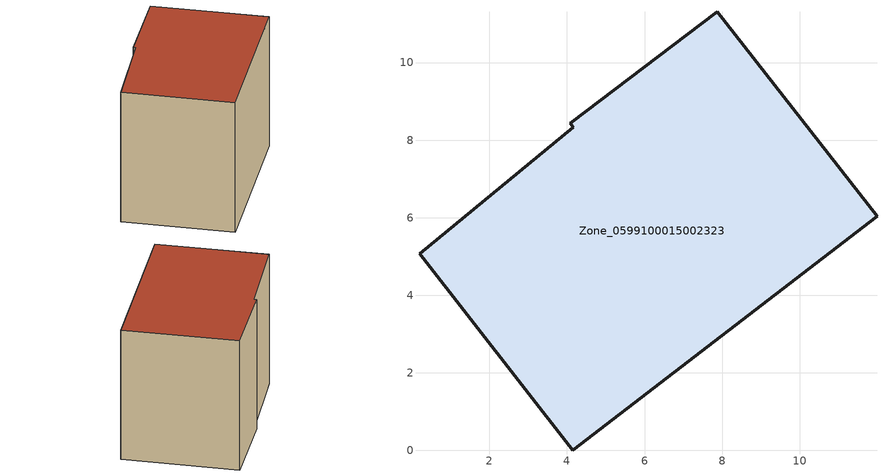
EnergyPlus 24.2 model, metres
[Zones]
Zone_0599100015002323
 floor ground (C_G): 4.17,8.34 4.09,8.43 7.88,11.31 11.99,6.04 4.15,0 0.2,5.07 z0.84
 wall outside (C_F): 4.15,0 11.99,6.04 7.88,11.31 4.09,8.43 4.17,8.34 0.2,5.07 4.15,0 z0.84:9.03
 roof outside (C_R): 4.17,8.34 0.2,5.07 4.15,0 11.99,6.04 7.88,11.31 4.09,8.43 z9.03
[BUILDING]
Pand.0599100015002323: North Axis=0; Terrain=City; Loads Convergence Tolerance Value=0.04; Temperature Convergence Tolerance Value=0.4; Solar Distribution=FullExterior; Maximum Number of Warmup Days=25; Minimum Number of Warmup Days=1
[Site:Location]
Rotterdam.The.Hague.AP_ZH_NLD Design_Conditions: Latitude=51.96; Longitude=4.45; Time Zone=1; Elevation=-4.5
[SITE:GROUNDTEMPERATURE:BUILDINGSURFACE]
18, 18, 18, 18, 18, 18, 18, 18, 18, 18, 18, 18
[MATERIAL] Thermal Absorptance=0.9; Solar Absorptance=0.7; Visible Absorptance=0.7
Name | Roughness | Thickness | Conductivity | Density | Specific Heat
G.TC.1965-1974 | MediumSmooth | 0.15 | 0.882353 | 540 | 1210
F.TC.1965-1974 | Rough | 0.3 | 0.697674 | 1920 | 840
R.TC.1965-1974 | MediumRough | 0.2 | 0.232558 | 1500 | 1000
[CONSTRUCTION]
C_G: G.TC.1965-1974
C_F: F.TC.1965-1974
C_R: R.TC.1965-1974
[ZONE]
Zone_0599100015002323: Type=1; Multiplier=1; Ceiling Height=Autocalculate; Volume=Autocalculate; Floor Area=autocalculate; Part of Total Floor Area=Yes
[ZONEINFILTRATION:DESIGNFLOWRATE]
Infil_Zone_0599100015002323: Zone or ZoneList or Space or SpaceList=Zone_0599100015002323; Schedule=AlwaysOn; Design Flow Rate Calculation Method=Flow/Area; Flow Rate per Floor Area=0.003; Constant Term Coefficient=1; Temperature Term Coefficient=0; Velocity Term Coefficient=0; Velocity Squared Term Coefficient=0
[HVACTEMPLATE:ZONE:IDEALLOADSAIRSYSTEM]
Zone_0599100015002323: Maximum Heating Supply Air Temperature=50; Minimum Cooling Supply Air Temperature=13; Maximum Heating Supply Air Humidity Ratio=0.0156; Minimum Cooling Supply Air Humidity Ratio=0.0077; Heating Limit=NoLimit; Cooling Limit=NoLimit; Dehumidification Control Type=ConstantSensibleHeatRatio; Cooling Sensible Heat Ratio=0.7; Dehumidification Setpoint=60; Humidification Control Type=None; Humidification Setpoint=30; Outdoor Air Method=None; Outdoor Air Flow Rate per Person=0.00944; Outdoor Air Flow Rate per Zone Floor Area=0; Outdoor Air Flow Rate per Zone=0; Demand Controlled Ventilation Type=None; Outdoor Air Economizer Type=NoEconomizer; Heat Recovery Type=None; Sensible Heat Recovery Effectiveness=0.7; Latent Heat Recovery Effectiveness=0.65
[ZONECONTROL:THERMOSTAT]
ThermostatControl_Zone_0599100015002323: Zone or ZoneList=Zone_0599100015002323; Control Type Schedule=DualSetpointControlType; Control 1=Thermostat_Zone_0599100015002323; Temperature Difference Between Cutout And Setpoint=0
[THERMOSTATSETPOINT:DUALSETPOINT]
Thermostat_Zone_0599100015002323: Heating Setpoint Temperature Schedule=HeatingSetpoint_Zone_0599100015002323; Cooling Setpoint Temperature Schedule=CoolingSetpoint_Zone_0599100015002323
[SCHEDULE:COMPACT]
HeatingSetpoint_Zone_0599100015002323: Through: 12/31, For: AllDays, Until: 24:00, 21
CoolingSetpoint_Zone_0599100015002323: Through: 12/31, For: AllDays, Until: 24:00, 24
DualSetpointControlType: Through: 12/31, For: AllDays, Until: 24:00, 4
AlwaysOn: Through: 12/31, For: AllDays, Until: 24:00, 1
